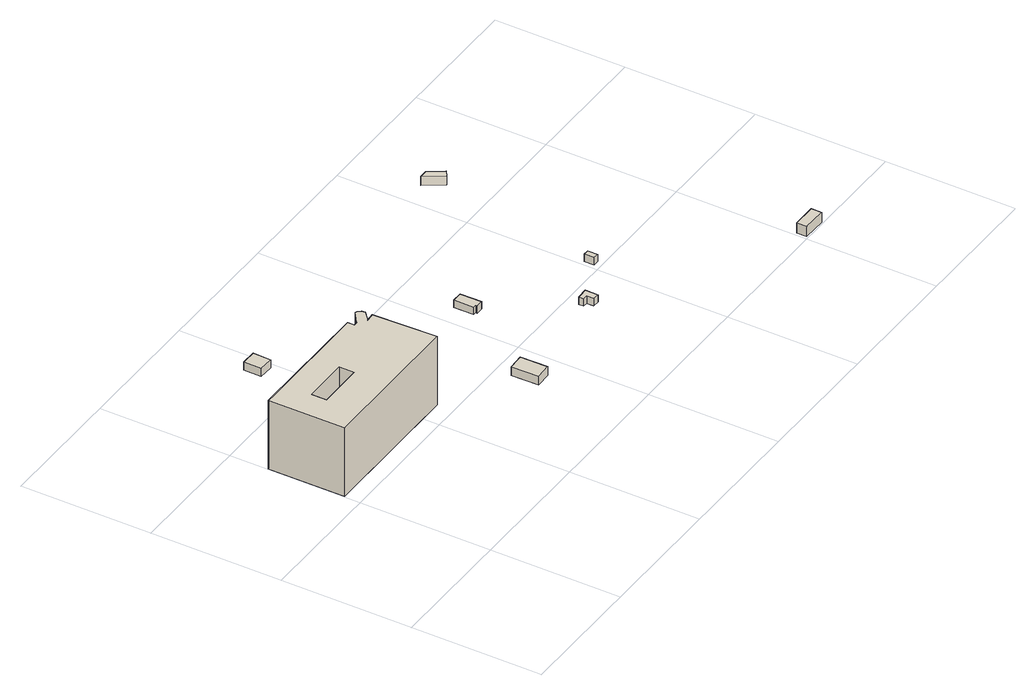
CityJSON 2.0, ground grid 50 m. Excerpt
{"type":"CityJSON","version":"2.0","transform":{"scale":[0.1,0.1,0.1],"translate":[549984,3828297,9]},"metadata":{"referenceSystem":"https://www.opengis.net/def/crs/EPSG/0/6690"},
"CityObjects":{
"building1":{"type":"Building","attributes":{"計測周辺長":210.74,"1/2500図郭":107,"区名":"平野区","町丁目名称":"瓜破南１丁目","街区番号":2,"class":"3002","usage":"422","measuredHeight":28,"storeysAboveGround":6,"BuildingDetailAttribute.buildingRoofEdgeArea":1853.95,"BuildingDetailAttribute.buildingStructureType":"603","BuildingDetailAttribute.buildingStructureOrgType":"3","BuildingDetailAttribute.detailedUsage":"1415","BuildingDetailAttribute.specifiedBuildingCoverageRate":0.8,"BuildingDetailAttribute.surveyYear":2017,"BuildingRiverFloodingRiskAttribute.description":"2","BuildingRiverFloodingRiskAttribute.rank":"2","BuildingRiverFloodingRiskAttribute.depth":2.86,"BuildingRiverFloodingRiskAttribute.adminType":"1","BuildingRiverFloodingRiskAttribute.scale":"1","BuildingRiverFloodingRiskAttribute.duration":92.67,"BuildingIDAttribute.prefecture":"27","BuildingIDAttribute.city":"27126"},"geometry":[{"type":"Solid","lod":"1","boundaries":[[[[0,1,2,3,4,5,6,7,8,9,10,11],[12,13,14,15]],[[10,16,17,11]],[[9,18,16,10]],[[8,19,18,9]],[[7,20,19,8]],[[6,21,20,7]],[[5,22,21,6]],[[4,23,22,5]],[[3,24,23,4]],[[2,25,24,3]],[[1,26,25,2]],[[0,27,26,1]],[[11,17,27,0]],[[14,28,29,15]],[[13,30,28,14]],[[12,31,30,13]],[[15,29,31,12]],[[16,18,19,20,21,22,23,24,25,26,27,17],[28,30,31,29]]]]}]},
"building2":{"type":"Building","attributes":{"計測周辺長":210.74,"1/2500図郭":107,"区名":"平野区","町丁目名称":"瓜破南１丁目","街区番号":2,"class":"3003","usage":"422","measuredHeight":3.8,"storeysAboveGround":6,"BuildingDetailAttribute.buildingRoofEdgeArea":1853.95,"BuildingDetailAttribute.buildingStructureType":"603","BuildingDetailAttribute.buildingStructureOrgType":"3","BuildingDetailAttribute.detailedUsage":"1415","BuildingDetailAttribute.specifiedBuildingCoverageRate":0.8,"BuildingDetailAttribute.surveyYear":2017,"BuildingRiverFloodingRiskAttribute.description":"2","BuildingRiverFloodingRiskAttribute.rank":"2","BuildingRiverFloodingRiskAttribute.depth":2.88,"BuildingRiverFloodingRiskAttribute.adminType":"1","BuildingRiverFloodingRiskAttribute.scale":"1","BuildingRiverFloodingRiskAttribute.duration":130.17,"BuildingIDAttribute.prefecture":"27","BuildingIDAttribute.city":"27126"},"geometry":[{"type":"Solid","lod":"1","boundaries":[[[[32,33,34,35]],[[34,36,37,35]],[[33,38,36,34]],[[32,39,38,33]],[[35,37,39,32]],[[36,38,39,37]]]]}]},
"building3":{"type":"Building","attributes":{"計測周辺長":210.74,"1/2500図郭":107,"区名":"平野区","町丁目名称":"瓜破南１丁目","街区番号":2,"class":"3003","usage":"422","measuredHeight":4.4,"storeysAboveGround":6,"BuildingDetailAttribute.buildingRoofEdgeArea":1853.95,"BuildingDetailAttribute.buildingStructureType":"603","BuildingDetailAttribute.buildingStructureOrgType":"3","BuildingDetailAttribute.detailedUsage":"1415","BuildingDetailAttribute.specifiedBuildingCoverageRate":0.8,"BuildingDetailAttribute.surveyYear":2017,"BuildingRiverFloodingRiskAttribute.description":"2","BuildingRiverFloodingRiskAttribute.rank":"2","BuildingRiverFloodingRiskAttribute.depth":2.78,"BuildingRiverFloodingRiskAttribute.adminType":"1","BuildingRiverFloodingRiskAttribute.scale":"1","BuildingRiverFloodingRiskAttribute.duration":130.17,"BuildingIDAttribute.prefecture":"27","BuildingIDAttribute.city":"27126"},"geometry":[{"type":"Solid","lod":"1","boundaries":[[[[40,41,42,43]],[[42,44,45,43]],[[41,46,44,42]],[[40,47,46,41]],[[43,45,47,40]],[[44,46,47,45]]]]}]},
"building4":{"type":"Building","attributes":{"class":"3001","measuredHeight":3.3,"BuildingDetailAttribute.specifiedBuildingCoverageRate":0.8,"BuildingDetailAttribute.surveyYear":2017,"BuildingRiverFloodingRiskAttribute.description":"2","BuildingRiverFloodingRiskAttribute.rank":"2","BuildingRiverFloodingRiskAttribute.depth":2.98,"BuildingRiverFloodingRiskAttribute.adminType":"1","BuildingRiverFloodingRiskAttribute.scale":"1","BuildingRiverFloodingRiskAttribute.duration":65.5,"BuildingIDAttribute.prefecture":"27","BuildingIDAttribute.city":"27126"},"geometry":[{"type":"Solid","lod":"1","boundaries":[[[[48,49,50,51]],[[50,52,53,51]],[[49,54,52,50]],[[48,55,54,49]],[[51,53,55,48]],[[52,54,55,53]]]]}]},
"building5":{"type":"Building","attributes":{"class":"3001","measuredHeight":3.4,"BuildingDetailAttribute.specifiedBuildingCoverageRate":0.8,"BuildingDetailAttribute.surveyYear":2017,"BuildingRiverFloodingRiskAttribute.description":"2","BuildingRiverFloodingRiskAttribute.rank":"2","BuildingRiverFloodingRiskAttribute.depth":2.55,"BuildingRiverFloodingRiskAttribute.adminType":"1","BuildingRiverFloodingRiskAttribute.scale":"1","BuildingRiverFloodingRiskAttribute.duration":65.12,"BuildingIDAttribute.prefecture":"27","BuildingIDAttribute.city":"27126"},"geometry":[{"type":"Solid","lod":"1","boundaries":[[[[56,57,58,59]],[[58,60,61,59]],[[57,62,60,58]],[[56,63,62,57]],[[59,61,63,56]],[[60,62,63,61]]]]}]},
"building6":{"type":"Building","attributes":{"class":"3001","BuildingDetailAttribute.specifiedBuildingCoverageRate":0.8,"BuildingDetailAttribute.surveyYear":2017,"BuildingRiverFloodingRiskAttribute.description":"10","BuildingRiverFloodingRiskAttribute.rank":"2","BuildingRiverFloodingRiskAttribute.depth":0.682,"BuildingRiverFloodingRiskAttribute.adminType":"2","BuildingRiverFloodingRiskAttribute.scale":"2","BuildingRiverFloodingRiskAttribute.duration":3.65,"BuildingIDAttribute.prefecture":"27","BuildingIDAttribute.city":"27126"},"geometry":[{"type":"Solid","lod":"1","boundaries":[[[[64,65,66,67,68,69]],[[68,70,71,69]],[[67,72,70,68]],[[66,73,72,67]],[[65,74,73,66]],[[64,75,74,65]],[[69,71,75,64]],[[70,72,73,74,75,71]]]]}]},
"building7":{"type":"Building","attributes":{"class":"3001","BuildingDetailAttribute.specifiedBuildingCoverageRate":0.8,"BuildingDetailAttribute.surveyYear":2017,"BuildingRiverFloodingRiskAttribute.description":"10","BuildingRiverFloodingRiskAttribute.rank":"2","BuildingRiverFloodingRiskAttribute.depth":0.853,"BuildingRiverFloodingRiskAttribute.adminType":"2","BuildingRiverFloodingRiskAttribute.scale":"2","BuildingRiverFloodingRiskAttribute.duration":5.62,"BuildingIDAttribute.prefecture":"27","BuildingIDAttribute.city":"27126"},"geometry":[{"type":"Solid","lod":"1","boundaries":[[[[76,77,78,79,80,81]],[[80,82,83,81]],[[79,84,82,80]],[[78,85,84,79]],[[77,86,85,78]],[[76,87,86,77]],[[81,83,87,76]],[[82,84,85,86,87,83]]]]}]},
"building8":{"type":"Building","attributes":{"class":"3001","BuildingDetailAttribute.specifiedBuildingCoverageRate":0.8,"BuildingDetailAttribute.surveyYear":2017,"BuildingRiverFloodingRiskAttribute.description":"10","BuildingRiverFloodingRiskAttribute.rank":"2","BuildingRiverFloodingRiskAttribute.depth":0.832,"BuildingRiverFloodingRiskAttribute.adminType":"2","BuildingRiverFloodingRiskAttribute.scale":"2","BuildingRiverFloodingRiskAttribute.duration":5.4,"BuildingIDAttribute.prefecture":"27","BuildingIDAttribute.city":"27126"},"geometry":[{"type":"Solid","lod":"1","boundaries":[[[[88,89,90,91]],[[90,92,93,91]],[[89,94,92,90]],[[88,95,94,89]],[[91,93,95,88]],[[92,94,95,93]]]]}]},
"building9":{"type":"Building","attributes":{"計測周辺長":189.08,"1/2500図郭":107,"区名":"平野区","町丁目名称":"瓜破南１丁目","街区番号":2,"class":"3003","usage":"422","measuredHeight":3.7,"storeysAboveGround":5,"BuildingDetailAttribute.buildingRoofEdgeArea":1448.42,"BuildingDetailAttribute.buildingStructureType":"603","BuildingDetailAttribute.buildingStructureOrgType":"3","BuildingDetailAttribute.detailedUsage":"1415","BuildingDetailAttribute.specifiedBuildingCoverageRate":0.8,"BuildingDetailAttribute.surveyYear":2017,"BuildingRiverFloodingRiskAttribute.description":"10","BuildingRiverFloodingRiskAttribute.rank":"2","BuildingRiverFloodingRiskAttribute.depth":0.688,"BuildingRiverFloodingRiskAttribute.adminType":"2","BuildingRiverFloodingRiskAttribute.scale":"2","BuildingRiverFloodingRiskAttribute.duration":3.72,"BuildingIDAttribute.prefecture":"27","BuildingIDAttribute.city":"27126"},"geometry":[{"type":"Solid","lod":"1","boundaries":[[[[96,97,98,99]],[[98,100,101,99]],[[97,102,100,98]],[[96,103,102,97]],[[99,101,103,96]],[[100,102,103,101]]]]}]},
"building10":{"type":"Building","attributes":{"計測周辺長":26.64,"1/2500図郭":107,"区名":"平野区","町丁目名称":"瓜破南１丁目","街区番号":3,"class":"3001","usage":"452","measuredHeight":4.1,"storeysAboveGround":1,"BuildingDetailAttribute.buildingRoofEdgeArea":37.06,"BuildingDetailAttribute.buildingStructureType":"610","BuildingDetailAttribute.buildingStructureOrgType":"2","BuildingDetailAttribute.detailedUsage":"1620","BuildingDetailAttribute.specifiedBuildingCoverageRate":0.6,"BuildingDetailAttribute.surveyYear":2017,"BuildingRiverFloodingRiskAttribute.description":"10","BuildingRiverFloodingRiskAttribute.rank":"2","BuildingRiverFloodingRiskAttribute.depth":0.595,"BuildingRiverFloodingRiskAttribute.adminType":"2","BuildingRiverFloodingRiskAttribute.scale":"2","BuildingRiverFloodingRiskAttribute.duration":2.35,"BuildingIDAttribute.prefecture":"27","BuildingIDAttribute.city":"27126"},"geometry":[{"type":"Solid","lod":"1","boundaries":[[[[104,105,106,107]],[[106,108,109,107]],[[105,110,108,106]],[[104,111,110,105]],[[107,109,111,104]],[[108,110,111,109]]]]}]}
},
"vertices":[
[5,562,8],[4,854,8],[507,855,8],[507,829,8],[522,829,8],[567,862,8],[575,860,8],[584,848,8],[585,835,8],[552,805,8],[585,808,8],[594,564,8],[283,752,8],[107,751,8],[107,693,8],[283,694,8],[585,808,288],[594,564,288],[552,805,288],[585,835,288],[584,848,288],[575,860,288],[567,862,288],[522,829,288],[507,829,288],[507,855,288],[4,854,288],[5,562,288],[107,693,288],[283,694,288],[107,751,288],[283,752,288],
[194,878,9],[194,912,9],[373,912,9],[373,879,9],[373,912,47],[373,879,47],[194,912,47],[194,878,47],
[384,882,8],[385,989,8],[423,988,8],[422,882,8],[423,988,53],[422,882,53],[385,989,53],[384,882,53],
[426,1138,8],[428,1206,8],[486,1205,8],[484,1136,8],[486,1205,41],[484,1136,41],[428,1206,41],[426,1138,41],
[857,440,9],[919,442,9],[920,337,9],[859,335,9],[920,337,44],[859,335,44],[919,442,44],[857,440,44],
[1089,711,11],[1089,717,11],[1077,716,11],[1077,793,11],[1116,793,11],[1117,711,11],[1116,793,41],[1117,711,41],[1077,793,41],[1077,716,41],[1089,717,41],[1089,711,41],
[1325,407,9],[1324,433,9],[1307,433,9],[1306,452,9],[1350,454,9],[1350,405,9],[1350,454,39],[1350,405,39],[1306,452,39],[1307,433,39],[1324,433,39],[1325,407,39],
[1516,559,10],[1538,559,10],[1539,521,10],[1517,521,10],[1539,521,40],[1517,521,40],[1538,559,40],[1516,559,40],
[1664,1178,10],[1643,1164,10],[1594,1235,10],[1627,1235,10],[1594,1235,47],[1627,1235,47],[1643,1164,47],[1664,1178,47],
[2010,4,12],[2010,43,12],[2103,43,12],[2103,3,12],[2103,43,53],[2103,3,53],[2010,43,53],[2010,4,53]
]}
